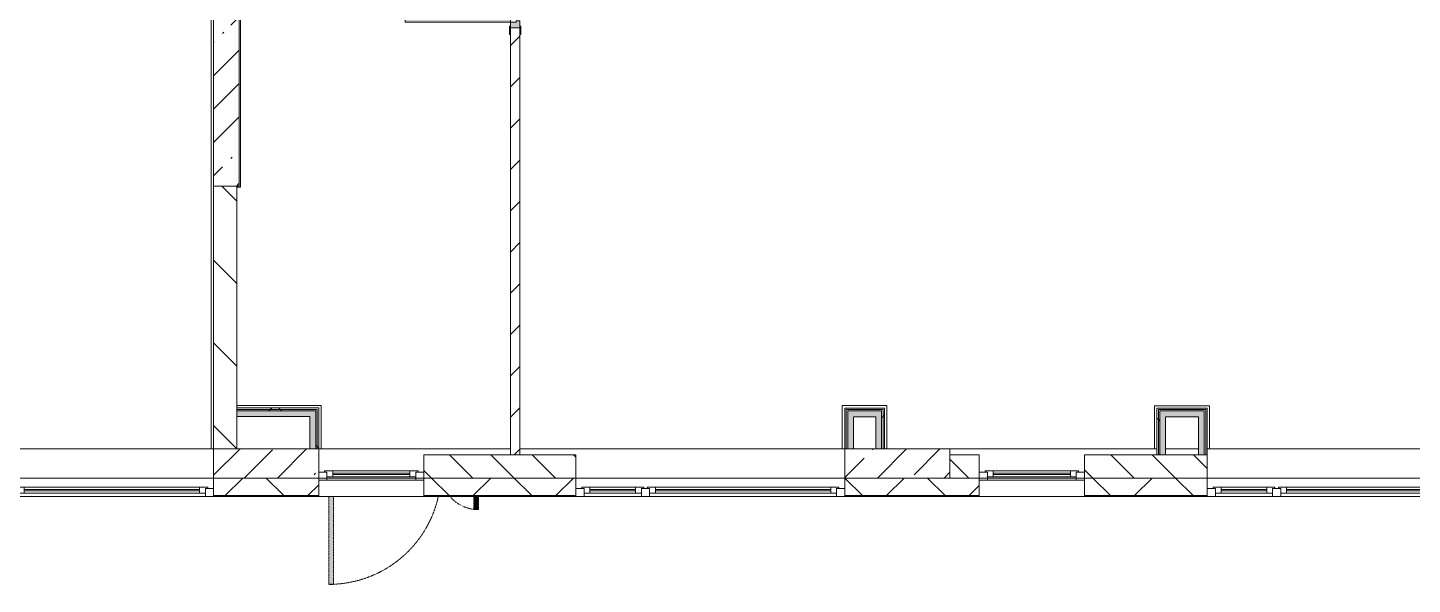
# Model space of a CAD drawing. Header units: millimetres. Extents: x 315 to 209858, y -8553 to 29000.
# Drawn here: x 180525 to 192370, y -1010 to 3758 of the extents above; entities that cross this region are included whole.
import ezdxf

# ---------------------------------------------------------------- set-up
doc = ezdxf.new("R2010")
doc.units = ezdxf.units.MM
doc.linetypes.add('200_ШТРИХ__ш1_п0_6_', pattern=[1.6, 1, -0.6])
for name, color, linetype, lineweight in [('A-DETL-MBND-1', 7, '200_ШТРИХ__ш1_п0_6_', 9), ('A-GLAZ-2', 7, 'Continuous', 5), ('A-WALL', 7, 'Continuous', 9), ('A-WALL-2', 7, 'Continuous', 5), ('I-WALL-5', 7, 'Continuous', 5), ('S-COLS-2', 7, 'Continuous', 5)]:
    doc.layers.add(name, color=color, linetype=linetype, lineweight=lineweight)
for name, color, linetype, lineweight, true_color in [('A-DOOR-2', 7, 'Continuous', 5, 0xaaaaaa), ('A-DOOR-3', 7, 'Continuous', 5, 0xe2e2e2), ('A-DOOR-FRAM-2', 7, 'Continuous', 5, 0xe2e2e2), ('A-DOOR-FRAM-3', 7, 'Continuous', 5, 0xaaaaaa), ('A-FLOR-2', 7, 'Continuous', 5, 0xaaaaaa), ('I-WALL-3', 7, 'Continuous', 5, 0xe7e7e7), ('I-WALL-4', 7, 'Continuous', 9, 0xe7e7e7)]:
    doc.layers.add(name, color=color, linetype=linetype, lineweight=lineweight, true_color=true_color)
pattern_1 = [(45, (74985, 0), (-285.1231, 285.1231), []), (45, (75270.13, 0), (-285.1231, 285.1231), [504.031, -100.806, 16.764, -84.042])]
pattern_2 = [(45, (74985, 0), (-530.33, 530.33), []), (135, (74985, 0), (-530.33, -530.33), [])]

# ---------------------------------------------------------------- blocks, each defined once
blk = doc.blocks.new('120_Окно_СКБ_2Ст_Фрамуга сверху - 120_Окно_СКБ_2Ст_2300х2500_h_ ДОО-22877051-2_3_2_птичка')
at = {"layer": 'A-GLAZ-2'}
for p, q in [((-1150, 13), (-1150, 83)), ((-1150, 83), (-1080, 83)), ((1150, 83), (-1150, 83)), ((-1080, 13), (-1150, 13)), ((-1150, 13), (-1100, 13)), ((-1080, 13), (-1100, 13)), ((-1100, 13), (-1100, 3)), ((-1100, 3), (540, 3)), ((540, 3), (-1100, 3)), ((-1080, 83), (-1080, 13)), ((-1080, 83), (1080, 83)), ((520, 53), (-1080, 53)), ((-1080, 53), (-1080, 13)), ((-1030, 3), (-1030, 53)), ((-1030, 33), (470, 33)), ((470, 23), (-1030, 23)), ((470, 3), (470, 53)), ((520, 13), (520, 83)), ((520, 83), (590, 83)), ((520, 13), (520, 53)), ((590, 13), (520, 13)), ((540, 13), (520, 13)), ((540, 13), (570, 13)), ((540, 13), (570, 13)), ((540, 3), (540, 13)), ((590, 13), (570, 13)), ((570, 13), (570, 3)), ((570, 3), (1100, 3)), ((1100, 3), (570, 3)), ((590, 83), (590, 13)), ((1080, 53), (590, 53)), ((590, 53), (590, 13)), ((640, 3), (640, 53)), ((640, 33), (1030, 33)), ((1030, 23), (640, 23)), ((1030, 3), (1030, 53)), ((1080, 13), (1080, 83)), ((1080, 83), (1150, 83)), ((1080, 13), (1080, 53)), ((1150, 13), (1080, 13)), ((1100, 13), (1080, 13)), ((1100, 13), (1150, 13)), ((1100, 3), (1100, 13)), ((1150, 83), (1150, 13))]:
    blk.add_line(p, q, dxfattribs=at)
blk = doc.blocks.new('120_Окно_СКБ_1Ст - 120_Окно_СКБ_1Ст 900х2500_h_ с форточкой-22876796-2_3_2_птичка')
at = {"layer": 'A-GLAZ-2'}
for p, q in [((-450, -127), (-450, -57)), ((-450, -57), (-380, -57)), ((450, -57), (-450, -57)), ((-380, -57), (-380, -127)), ((380, -87), (-380, -87)), ((-380, -87), (-380, -127)), ((-330, -137), (-330, -87)), ((-330, -107), (330, -107)), ((330, -117), (-330, -117)), ((330, -137), (330, -87)), ((380, -127), (380, -57)), ((380, -57), (450, -57)), ((380, -127), (380, -87)), ((450, -57), (450, -127)), ((-380, -127), (-450, -127)), ((-450, -127), (-400, -127)), ((-380, -127), (-400, -127)), ((-400, -127), (-400, -137)), ((-400, -137), (400, -137)), ((400, -137), (-400, -137)), ((450, -127), (380, -127)), ((400, -127), (380, -127)), ((400, -127), (450, -127)), ((400, -137), (400, -127))]:
    blk.add_line(p, q, dxfattribs=at)
blk = doc.blocks.new('120_Окно_СКБ_1Ст - 120_Окно_СКБ_1Ст 900х2500_h_ с форточкой-22876038-2_3_2_птичка')
at = {"layer": 'A-GLAZ-2'}
for p, q in [((-450, -127), (-450, -57)), ((-450, -57), (-380, -57)), ((450, -57), (-450, -57)), ((-380, -57), (-380, -127)), ((380, -87), (-380, -87)), ((-380, -87), (-380, -127)), ((-330, -137), (-330, -87)), ((-330, -107), (330, -107)), ((330, -117), (-330, -117)), ((330, -137), (330, -87)), ((380, -127), (380, -57)), ((380, -57), (450, -57)), ((380, -127), (380, -87)), ((450, -57), (450, -127)), ((-380, -127), (-450, -127)), ((-450, -127), (-400, -127)), ((-380, -127), (-400, -127)), ((-400, -127), (-400, -137)), ((-400, -137), (400, -137)), ((400, -137), (-400, -137)), ((450, -127), (380, -127)), ((400, -127), (380, -127)), ((400, -127), (450, -127)), ((400, -137), (400, -127))]:
    blk.add_line(p, q, dxfattribs=at)
blk = doc.blocks.new('110_Дверь_СКБ_2Ст_Наружная - ДН-5_л__ Двухстворчатая 1350 х3800 _h_ в свету с верхним остеклением-21877029-2_3_2_птичка')
at = {"layer": 'A-DETL-MBND-1'}
for points in [[(619, 1010), (619, 258), (659, 258), (659, 1010)], [(-621, 370), (-621, 258), (-581, 258), (-581, 370)]]:
    blk.add_hatch(color=256, dxfattribs=at).paths.add_polyline_path(points)
for p, q in [((659, 1010), (619, 1010)), ((619, 1010), (619, 258)), ((659, 258), (659, 1010)), ((-621, 370), (-621, 258)), ((-581, 370), (-621, 370)), ((-581, 258), (-581, 370))]:
    blk.add_line(p, q, dxfattribs=at)
for centre, radius, start, end in [((659, 50), 960, 90, 167.443), ((-621, 50), 320, 42.2942, 90)]:
    blk.add_arc(centre, radius, start, end, dxfattribs=at)
blk = doc.blocks.new('110_Дверь_СКБ_2Ст - Д-5_п_ Из игровой в коридор-32351726-2_3_2_птичка')
at = {"layer": 'A-DOOR-3'}
h = blk.add_hatch(color=256, dxfattribs=at)
h.paths.add_polyline_path([(712, -40), (712, 40), (652, 40), (652, 10), (662, 10), (662, -40)])
h.paths.add_polyline_path([(-628, 10), (-628, 40), (-688, 40), (-688, -40), (-638, -40), (-638, 10)])
for points in [[(-588, -440), (-588, -40), (-638, -40), (-638, -440)], [(662, -40), (612, -40), (612, -940), (662, -940)]]:
    blk.add_hatch(color=256, dxfattribs=at).paths.add_polyline_path(points)
at = {"layer": 'A-DOOR-FRAM-2'}
for points in [[(-672, 48), (-743, 48), (-743, 40), (-672, 40)], [(768, 48), (698, 48), (698, 40), (768, 40)], [(-672, -40), (-743, -40), (-743, -48), (-672, -48)], [(768, -40), (698, -40), (698, -48), (768, -48)]]:
    blk.add_hatch(color=256, dxfattribs=at).paths.add_polyline_path(points)
at = {"layer": 'A-DOOR-2'}
for p, q in [((-638, -40), (-588, -40)), ((-638, -440), (-638, -40)), ((-588, -40), (-588, -440)), ((612, -40), (662, -40)), ((612, -940), (612, -40)), ((662, -40), (662, -940)), ((-588, -440), (-638, -440)), ((662, -940), (612, -940))]:
    blk.add_line(p, q, dxfattribs=at)
for centre, radius, start, end in [((-638, -40), 400, 270, 0), ((662, -40), 900, 180, 270)]:
    blk.add_arc(centre, radius, start, end, dxfattribs=at)
at = {"layer": 'A-DOOR-FRAM-3'}
for p, q in [((-743, 48), (-672, 48)), ((-743, 40), (-743, 48)), ((-672, 40), (-743, 40)), ((-688, 40), (-628, 40)), ((-688, -40), (-688, 40)), ((-688, 40), (-672, 40)), ((-688, 39), (-688, 40)), ((-672, 39), (-688, 39)), ((-672, 48), (-672, 40)), ((-672, 40), (-672, 39)), ((-638, 10), (-638, -40)), ((-628, 10), (-638, 10)), ((-628, 40), (-628, 10)), ((652, 40), (712, 40)), ((652, 10), (652, 40)), ((662, 10), (652, 10)), ((662, -40), (662, 10)), ((698, 40), (698, 48)), ((698, 48), (768, 48)), ((698, 39), (698, 40)), ((698, 40), (712, 40)), ((768, 40), (698, 40)), ((712, 39), (698, 39)), ((712, 40), (712, -40)), ((712, 40), (712, 39)), ((768, 48), (768, 40)), ((-743, -40), (-672, -40)), ((-743, -48), (-743, -40)), ((-672, -48), (-743, -48)), ((-638, -40), (-688, -40)), ((-672, -40), (-672, -48)), ((712, -40), (662, -40)), ((698, -48), (698, -40)), ((698, -40), (768, -40)), ((768, -48), (698, -48)), ((768, -40), (768, -48))]:
    blk.add_line(p, q, dxfattribs=at)

msp = doc.modelspace()

# ---------------------------------------------------------------- hatches: boundary and pattern name
at = {"layer": 'A-WALL-2'}
h = msp.add_hatch(dxfattribs=at)
h.set_pattern_fill('FP_115', color=256, style=0, pattern_type=2)
h.set_pattern_definition([(135, (74985, 0), (-176.7767, -176.7767), [])])
h.paths.add_polyline_path([(197815, -100), (197815, 100), (197015, 100), (197015, -100)])
h.paths.add_polyline_path([(184821, -100), (185215, -100), (185215, 100), (183915, 100), (183915, -100), (184300.5, -100)])
h.paths.add_polyline_path([(194189.4, -100), (194315, -100), (194315, 100), (193815, 100), (193815, -100)])
h.paths.add_polyline_path([(188415, -100), (188665, -100), (188665, 100), (188415, 100)])
h.paths.add_polyline_path([(190546.1, -100), (190615, -100), (190615, 100), (189565, 100), (189565, -100)])
h.paths.add_polyline_path([(169765, -100), (169765, 100), (169515, 100), (169515, -100), (169727.4, -100)])
h.paths.add_polyline_path([(176715, -100), (176715, 100), (175815, 100), (175815, -100), (175973, -100)])
h.paths.add_polyline_path([(170665, -100), (174015, -100), (174015, 100), (170665, 100)])
h.paths.add_polyline_path([(179095.8, -100), (179815, -100), (179815, 100), (178765, 100), (178765, -100)])
h.paths.add_polyline_path([(177865, -100), (177865, 100), (177615, 100), (177615, -100)])
h.paths.add_polyline_path([(167645.5, -100), (167715, -100), (167715, 100), (166915, 100), (166915, -100), (167125.1, -100)])
h = msp.add_hatch(dxfattribs=at)
h.set_pattern_fill('FP_105', color=256, style=0, pattern_type=2)
h.set_pattern_definition([(45, (74985, 0), (-353.5534, 353.5534), []), (135, (74985, 0), (-353.5534, -353.5534), [])])
h.paths.add_polyline_path([(197015, -250), (197815, -250), (197815, -100), (197015, -100)])
h.paths.add_polyline_path([(196115, -250), (196115, -100), (195215, -100), (195215, -250), (195750.8, -250)])
h.paths.add_polyline_path([(199914.6, -250), (200065, -250), (200065, -100), (198715, -100), (198715, -250), (198873.6, -250)])
h.paths.add_polyline_path([(188464.3, -250), (188665, -250), (188665, -100), (187515, -100), (187515, -250), (187943.8, -250)])
h.paths.add_polyline_path([(184300.5, -250), (185215, -250), (185215, -100), (183915, -100), (183915, -250)])
h.paths.add_polyline_path([(183015, -250), (183015, -100), (182115, -100), (182115, -250), (182218.7, -250)])
h.paths.add_polyline_path([(189565, -250), (190615, -250), (190615, -100), (189565, -100)])
h.paths.add_polyline_path([(194315, -250), (194315, -100), (192915, -100), (192915, -250), (194189.4, -250)])
h.paths.add_polyline_path([(169765, -250), (169765, -100), (168615, -100), (168615, -250), (169727.4, -250)])
h.paths.add_polyline_path([(179095.8, -250), (179815, -250), (179815, -100), (178765, -100), (178765, -250)])
h.paths.add_polyline_path([(170768.4, -250), (174915, -250), (174915, -100), (170665, -100), (170665, -250)])
h.paths.add_polyline_path([(177865, -250), (177865, -100), (175815, -100), (175815, -250), (177014, -250)])
h.paths.add_polyline_path([(167645.5, -250), (167715, -250), (167715, -100), (166915, -100), (166915, -250), (167125.1, -250)])
h.paths.add_polyline_path([(164522.7, -250), (166015, -250), (166015, -100), (164195, -100), (164195, -250)])
at = {"layer": 'I-WALL-3'}
for points in [[(187540, 150), (187590, 150), (187590, 475), (187540, 475), (187540, 318)], [(187780, 425), (187830, 425), (187830, 475), (187590, 475), (187590, 425)], [(190210, 100), (190260, 100), (190260, 475), (190210, 475), (190210, 318)], [(190590, 425), (190590, 475), (190260, 475), (190260, 425), (190546.1, 425)], [(187830, 150), (187830, 425), (187780, 425), (187780, 150)], [(190590, 100), (190590, 425), (190540, 425), (190540, 100), (190546.1, 100)]]:
    msp.add_hatch(color=256, dxfattribs=at).paths.add_polyline_path(points)
at = {"layer": 'I-WALL-4'}
for points in [[(182940, 426), (182940, 476), (182315, 476), (182315, 426)], [(182940, 150), (182990, 150), (182990, 476), (182940, 476), (182940, 318)]]:
    msp.add_hatch(color=256, dxfattribs=at).paths.add_polyline_path(points)
at = {"layer": 'I-WALL-5'}
h = msp.add_hatch(dxfattribs=at)
h.set_pattern_fill('FP_113', color=256, style=0, pattern_type=2)
h.set_pattern_definition(pattern_1)
h.paths.add_polyline_path([(182335, 2400), (182335, 10600), (182115, 10600), (182115, 2400)])
h = msp.add_hatch(dxfattribs=at)
h.set_pattern_fill('FP_117', color=256, style=0, pattern_type=2)
h.set_pattern_definition([(45, (74985, 0), (-176.7767, 176.7767), [])])
h.paths.add_polyline_path([(184735, 100), (184735, 3755), (184655, 3755), (184655, 100)])
h.paths.add_polyline_path([(184655, 5155), (184735, 5155), (184735, 10400), (184655, 10400), (184655, 5210)])
h = msp.add_hatch(dxfattribs=at)
h.set_pattern_fill('FP_116', color=256, style=0, pattern_type=2)
h.set_pattern_definition([(135, (74985, 0), (-353.5534, -353.5534), [])])
h.paths.add_polyline_path([(182115, 150), (182315, 150), (182315, 2400), (182115, 2400), (182115, 909.7)])
h = msp.add_hatch(dxfattribs=at)
h.set_pattern_fill('FP_205', color=256, style=0, pattern_type=2)
h.set_pattern_definition(pattern_2)
h.paths.add_polyline_path([(182990, 488.5), (183002.5, 488.5), (183002.5, 501), (182315, 501), (182315, 488.5), (182940, 488.5)])
h = msp.add_hatch(dxfattribs=at)
h.set_pattern_fill('FP_205', color=256, style=0, pattern_type=2)
h.set_pattern_definition(pattern_2)
h.paths.add_polyline_path([(182940, 476), (182990, 476), (182990, 488.5), (182315, 488.5), (182315, 476)])
h = msp.add_hatch(dxfattribs=at)
h.set_pattern_fill('FP_205', color=256, style=0, pattern_type=2)
h.set_pattern_definition(pattern_2)
h.paths.add_polyline_path([(182990, 150), (183002.5, 150), (183002.5, 488.5), (182990, 488.5), (182990, 318)])
h = msp.add_hatch(dxfattribs=at)
h.set_pattern_fill('FP_205', color=256, style=0, pattern_type=2)
h.set_pattern_definition(pattern_2)
h.paths.add_polyline_path([(183002.5, 150), (183015, 150), (183015, 501), (183002.5, 501), (183002.5, 318)])
h = msp.add_hatch(dxfattribs=at)
h.set_pattern_fill('FP_205', color=256, style=0, pattern_type=2)
h.set_pattern_definition(pattern_2)
h.paths.add_polyline_path([(187842.5, 150), (187842.5, 475), (187830, 475), (187830, 150)])
h = msp.add_hatch(dxfattribs=at)
h.set_pattern_fill('FP_205', color=256, style=0, pattern_type=2)
h.set_pattern_definition(pattern_2)
h.paths.add_polyline_path([(187855, 150), (187855, 487.5), (187842.5, 487.5), (187842.5, 150)])
h = msp.add_hatch(dxfattribs=at)
h.set_pattern_fill('FP_205', color=256, style=0, pattern_type=2)
h.set_pattern_definition(pattern_2)
h.paths.add_polyline_path([(190185, 100), (190197.5, 100), (190197.5, 500), (190185, 500), (190185, 318)])
h = msp.add_hatch(dxfattribs=at)
h.set_pattern_fill('FP_205', color=256, style=0, pattern_type=2)
h.set_pattern_definition(pattern_2)
h.paths.add_polyline_path([(190197.5, 100), (190210, 100), (190210, 487.5), (190197.5, 487.5), (190197.5, 318)])
at = {"layer": 'S-COLS-2'}
h = msp.add_hatch(dxfattribs=at)
h.set_pattern_fill('FP_113', color=256, style=0, pattern_type=2)
h.set_pattern_definition(pattern_1)
h.paths.add_polyline_path([(182115, -100), (183015, -100), (183015, 150), (182115, 150)])
h = msp.add_hatch(dxfattribs=at)
h.set_pattern_fill('FP_113', color=256, style=0, pattern_type=2)
h.set_pattern_definition(pattern_1)
h.paths.add_polyline_path([(188415, -100), (188415, 150), (187515, 150), (187515, -100), (187943.8, -100)])

# ---------------------------------------------------------------- linework, layer by layer
at = {"layer": 'A-FLOR-2'}
for p, q in [((182095, 150), (182095, 10400)), ((182345, 10392), (182345, 2392)), ((182345, 2392), (182315, 2392)), ((182315, 521), (183035, 521)), ((183035, 521), (183035, 150)), ((187494, 150), (187494, 521)), ((187494, 521), (187874, 521)), ((187874, 521), (187874, 150)), ((190165, 150), (190165, 520)), ((190165, 520), (190636, 520)), ((190636, 520), (190636, 150))]:
    msp.add_line(p, q, dxfattribs=at)
at = {"layer": 'A-WALL'}
for p, q in [((182315, 488.5), (183002.5, 488.5)), ((182315, 476), (182990, 476)), ((182990, 476), (182990, 150)), ((183002.5, 488.5), (183002.5, 150)), ((187527.5, 487.5), (187527.5, 150)), ((187842.5, 487.5), (187527.5, 487.5)), ((187540, 475), (187540, 150)), ((187830, 475), (187540, 475)), ((187830, 150), (187830, 475)), ((187842.5, 150), (187842.5, 487.5)), ((190197.5, 487.5), (190197.5, 100)), ((190602.5, 487.5), (190197.5, 487.5)), ((190210, 475), (190210, 100)), ((190590, 475), (190210, 475)), ((190590, 100), (190590, 475)), ((190602.5, 100), (190602.5, 487.5)), ((184655, 100), (184735, 100)), ((183915, -100), (185215, -100)), ((185215, -100), (183915, -100)), ((188415, -100), (188665, -100)), ((188665, -100), (188415, -100)), ((189565, -100), (190615, -100)), ((190615, -100), (189565, -100)), ((182115, -250), (183015, -250)), ((182115, -253), (183015, -253)), ((183915, -250), (185215, -250)), ((183915, -253), (185215, -253)), ((187515, -250), (188665, -250)), ((187515, -253), (188665, -253)), ((189565, -250), (190615, -250)), ((189565, -253), (190615, -253))]:
    msp.add_line(p, q, dxfattribs=at)
at = {"layer": 'A-WALL-2'}
for p, q in [((184655, 100), (183915, 100)), ((183915, 100), (183915, -258)), ((185215, 100), (184735, 100)), ((185215, -258), (185215, 100)), ((188665, 100), (188415, 100)), ((188415, 100), (188415, -100)), ((188665, -258), (188665, 100)), ((190540, 100), (189565, 100)), ((189565, 100), (189565, -258)), ((190615, -258), (190615, 100)), ((182115, -100), (182115, -258)), ((182115, -100), (183015, -100)), ((183015, -258), (183015, -100)), ((187515, -100), (187515, -258)), ((187515, -100), (188415, -100)), ((188665, -100), (189565, -100)), ((167715, -258), (182115, -258)), ((192915, -258), (182115, -258))]:
    msp.add_line(p, q, dxfattribs=at)
at = {"layer": 'I-WALL-5'}
for p, q in [((182115, 10400), (182115, 150)), ((182335, 2400), (182335, 10400)), ((184655, 3700), (184655, 100)), ((184735, 100), (184735, 3700)), ((182335, 2400), (182115, 2400)), ((182315, 150), (182315, 2400)), ((183015, 501), (182315, 501)), ((183015, 150), (183015, 501)), ((187515, 500), (187515, 150)), ((187855, 500), (187515, 500)), ((187855, 150), (187855, 500)), ((190185, 500), (190185, 100)), ((190615, 500), (190185, 500)), ((190615, 100), (190615, 500)), ((182315, 426), (182940, 426)), ((182940, 426), (182940, 150)), ((187590, 150), (187590, 425)), ((187590, 425), (187780, 425)), ((187780, 425), (187780, 150)), ((190260, 100), (190260, 425)), ((190260, 425), (190540, 425)), ((190540, 425), (190540, 100)), ((177615, 150), (182115, 150)), ((182115, 150), (182315, 150)), ((182940, 150), (183015, 150)), ((183015, 150), (184655, 150)), ((184735, 150), (187515, 150)), ((187515, 150), (187590, 150)), ((187780, 150), (187855, 150)), ((188415, 150), (190185, 150)), ((190260, 150), (190540, 150)), ((190615, 150), (192915, 150)), ((190540, 100), (190615, 100)), ((182115, -100), (179815, -100)), ((183915, -100), (183015, -100)), ((187515, -100), (185215, -100)), ((192915, -100), (190615, -100))]:
    msp.add_line(p, q, dxfattribs=at)
at = {"layer": 'S-COLS-2'}
for p, q in [((183015, 150), (182115, 150)), ((182115, 150), (182115, -100)), ((183015, -100), (183015, 150)), ((188415, 150), (187515, 150)), ((187515, 150), (187515, -100)), ((188415, 100), (188415, 150)), ((188415, -100), (188415, 100)), ((182115, -100), (183015, -100)), ((187515, -100), (188415, -100))]:
    msp.add_line(p, q, dxfattribs=at)

# ---------------------------------------------------------------- block references
at = {"layer": 'A-DETL-MBND-1', "rotation": 180}
msp.add_blockref('110_Дверь_СКБ_2Ст_Наружная - ДН-5_л__ Двухстворчатая 1350 х3800 _h_ в свету с верхним остеклением-21877029-2_3_2_птичка', (183759.5, 0), dxfattribs=at)
at = {"layer": 'A-DOOR-2', "rotation": 269.9999999999999}
msp.add_blockref('110_Дверь_СКБ_2Ст - Д-5_п_ Из игровой в коридор-32351726-2_3_2_птичка', (184695, 4467.5), dxfattribs=at)
at = {"layer": 'A-GLAZ-2', "rotation": 180}
for name, p in [('120_Окно_СКБ_1Ст - 120_Окно_СКБ_1Ст 900х2500_h_ с форточкой-22876038-2_3_2_птичка', (183465, -175)), ('120_Окно_СКБ_1Ст - 120_Окно_СКБ_1Ст 900х2500_h_ с форточкой-22876796-2_3_2_птичка', (189115, -175)), ('120_Окно_СКБ_2Ст_Фрамуга сверху - 120_Окно_СКБ_2Ст_2300х2500_h_ ДОО-22877051-2_3_2_птичка', (180965, -175)), ('120_Окно_СКБ_2Ст_Фрамуга сверху - 120_Окно_СКБ_2Ст_2300х2500_h_ ДОО-22877051-2_3_2_птичка', (186365, -175)), ('120_Окно_СКБ_2Ст_Фрамуга сверху - 120_Окно_СКБ_2Ст_2300х2500_h_ ДОО-22877051-2_3_2_птичка', (191765, -175))]:
    msp.add_blockref(name, p, dxfattribs=at)

doc.saveas('drawing.dxf')
